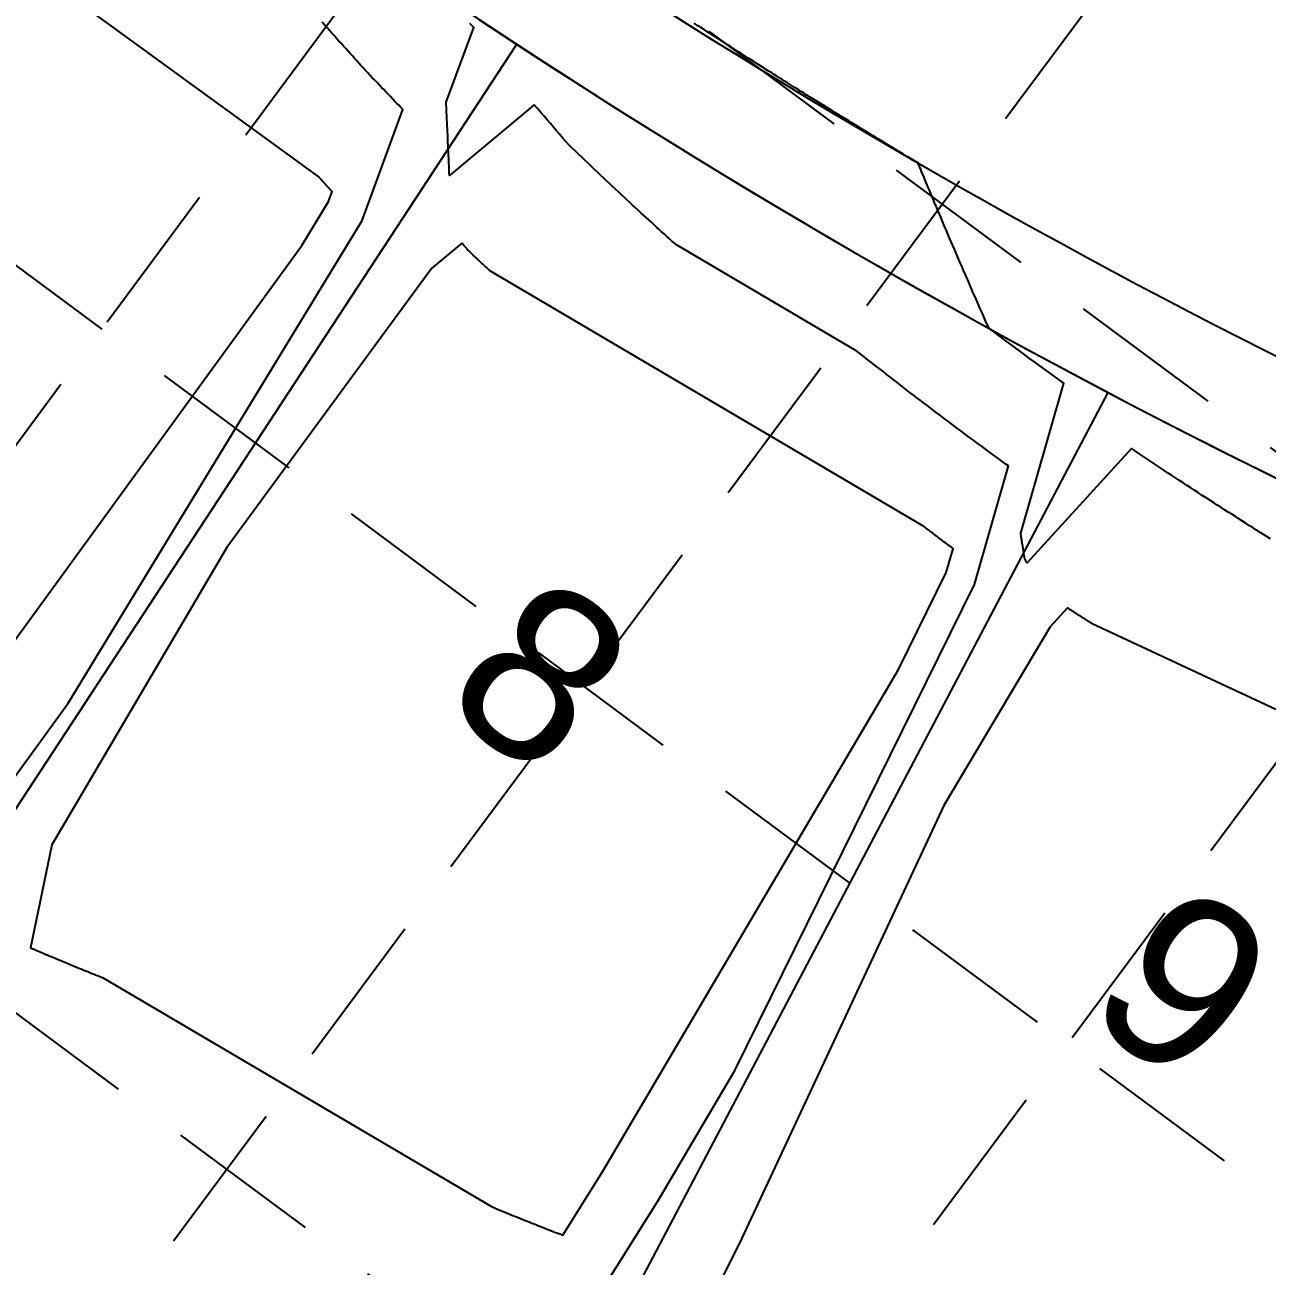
# Model space of a CAD drawing. Header units: feet. Extents: x 2260 to 6199, y 3666 to 7344.
# Drawn here: x 4179.4 to 4287.5, y 5715.5 to 5823.5 of the extents above; entities that cross this region are included whole.
import ezdxf
from ezdxf.enums import TextEntityAlignment as Align

# ---------------------------------------------------------------- set-up
doc = ezdxf.new("R2010")
doc.units = ezdxf.units.FT
doc.header["$LTSCALE"] = 40
doc.header["$MEASUREMENT"] = 0
doc.linetypes.add('HIDDEN', pattern=[0.375, 0.25, -0.125])
for name, color, linetype in [('EOP-PROP', 4, 'CONTINUOUS'), ('FLOW-ARROWS', 253, 'CONTINUOUS'), ('GRID', 254, 'HIDDEN'), ('LOT-NOS', 4, 'CONTINUOUS'), ('lots-line', 4, 'CONTINUOUS'), ('PC', 43, 'CONTINUOUS'), ('ST-ROW', 2, 'CONTINUOUS')]:
    doc.layers.add(name, color=color, linetype=linetype)
doc.styles.get("Standard").update_dxf_attribs({"font": 'ARIAL.TTF'})

msp = doc.modelspace()

# ---------------------------------------------------------------- linework, layer by layer
at = {"layer": 'EOP-PROP', "color": 7}
for radius, end in [(584.5, 265.40063), (584.5, 275.17282), (615.5, 263.30979), (615.5, 263.30979), (744, 257.9853), (744, 261.89605), (756, 245.14413), (756, 245.14413)]:
    msp.add_arc((4564.71, 6344.61), radius, 233.37652, end, dxfattribs=at)
at = {"layer": 'FLOW-ARROWS', "color": 7}
for points in [[(4202.24, 5788.96, 0, 1.67, 0), (4199.54, 5784.75, 0, 0, 0), (4192.78, 5774.17, 0, 0, 0)], [(4202.24, 5788.96, 0, 1.67, 0), (4199.54, 5784.75, 0, 0, 0), (4192.78, 5774.17, 0, 0, 0)], [(4256.67, 5758.22, 0, 1.67, 0), (4254.36, 5753.78, 0, 0, 0), (4246.73, 5739.11, 0, 0, 0)], [(4256.67, 5758.22, 0, 1.67, 0), (4254.36, 5753.78, 0, 0, 0), (4246.73, 5739.11, 0, 0, 0)]]:
    msp.add_lwpolyline(points, format="xyseb", dxfattribs=at)
at = {"layer": 'GRID', "linetype": 'HIDDEN', "ltscale": 1.35}
for p, q in [((3083.92, 6679.13), (5686.35, 4749.96)), ((3052.8, 6637.16), (5655.24, 4707.99)), ((3021.69, 6595.18), (5624.12, 4666.01)), ((4652.86, 6426.65), (3563.67, 4957.35)), ((4694.83, 6395.54), (3605.65, 4926.24)), ((4736.81, 6364.42), (3647.62, 4895.12))]:
    msp.add_line(p, q, dxfattribs=at)
at = {"layer": 'lots-line', "color": 7}
for p, q in [((4159.17, 5725.63), (4222.2, 5821.83)), ((4159.17, 5725.63), (4222.2, 5821.83)), ((4220.08, 5689.76), (4273.64, 5791.53)), ((4220.08, 5689.76), (4273.64, 5791.53))]:
    msp.add_line(p, q, dxfattribs=at)
for radius, end in [(740, 258.1275), (740, 261.89605), (760, 245.14413), (760, 245.14413)]:
    msp.add_arc((4564.71, 6344.61), radius, 233.37652, end, dxfattribs=at)
at = {"layer": 'PC', "color": 43, "flags": 128}
for points, elevation in [([(4170.82, 5759.38), (4203.5, 5804.31), (4205.82, 5808.13), (4206.15, 5809.01), (4206.13, 5809.02), (4206.11, 5809.04), (4206.1, 5809.06), (4206.08, 5809.07), (4206.06, 5809.09), (4206.05, 5809.11), (4206.03, 5809.13), (4206.01, 5809.15), (4206, 5809.16), (4205.98, 5809.18), (4205.96, 5809.2), (4205.94, 5809.22), (4205.92, 5809.24), (4205.91, 5809.26), (4205.89, 5809.28), (4205.87, 5809.3), (4205.85, 5809.32), (4205.84, 5809.33), (4205.83, 5809.34), (4205.82, 5809.36), (4205.8, 5809.37), (4205.78, 5809.39), (4205.77, 5809.41), (4205.75, 5809.43), (4205.73, 5809.45), (4205.71, 5809.47), (4205.7, 5809.49), (4205.68, 5809.51), (4205.66, 5809.53), (4205.64, 5809.55), (4205.62, 5809.57), (4205.6, 5809.59), (4205.59, 5809.61), (4205.57, 5809.63), (4205.55, 5809.65), (4205.53, 5809.68), (4205.51, 5809.7), (4205.49, 5809.72), (4205.47, 5809.74), (4205.45, 5809.77), (4205.43, 5809.79), (4205.41, 5809.81), (4205.39, 5809.84), (4205.36, 5809.86), (4205.34, 5809.89), (4205.32, 5809.91), (4205.3, 5809.94), (4205.28, 5809.96), (4205.25, 5809.99), (4205.23, 5810.01), (4205.21, 5810.04), (4205.18, 5810.07), (4205.16, 5810.09), (4205.13, 5810.12), (4205.11, 5810.15), (4205.09, 5810.18), (4205.06, 5810.21), (4205.03, 5810.24), (4205.01, 5810.27), (4204.98, 5810.3), (4167.17, 5837.8)], 553), ([(4170.82, 5759.38), (4203.5, 5804.31), (4205.82, 5808.13), (4206.15, 5809.01), (4206.13, 5809.02), (4206.11, 5809.04), (4206.1, 5809.06), (4206.08, 5809.07), (4206.06, 5809.09), (4206.05, 5809.11), (4206.03, 5809.13), (4206.01, 5809.15), (4206, 5809.16), (4205.98, 5809.18), (4205.96, 5809.2), (4205.94, 5809.22), (4205.92, 5809.24), (4205.91, 5809.26), (4205.89, 5809.28), (4205.87, 5809.3), (4205.85, 5809.32), (4205.84, 5809.33), (4205.83, 5809.34), (4205.82, 5809.36), (4205.8, 5809.37), (4205.78, 5809.39), (4205.77, 5809.41), (4205.75, 5809.43), (4205.73, 5809.45), (4205.71, 5809.47), (4205.7, 5809.49), (4205.68, 5809.51), (4205.66, 5809.53), (4205.64, 5809.55), (4205.62, 5809.57), (4205.6, 5809.59), (4205.59, 5809.61), (4205.57, 5809.63), (4205.55, 5809.65), (4205.53, 5809.68), (4205.51, 5809.7), (4205.49, 5809.72), (4205.47, 5809.74), (4205.45, 5809.77), (4205.43, 5809.79), (4205.41, 5809.81), (4205.39, 5809.84), (4205.36, 5809.86), (4205.34, 5809.89), (4205.32, 5809.91), (4205.3, 5809.94), (4205.28, 5809.96), (4205.25, 5809.99), (4205.23, 5810.01), (4205.21, 5810.04), (4205.18, 5810.07), (4205.16, 5810.09), (4205.13, 5810.12), (4205.11, 5810.15), (4205.09, 5810.18), (4205.06, 5810.21), (4205.03, 5810.24), (4205.01, 5810.27), (4204.98, 5810.3), (4167.17, 5837.8)], 553), ([(4176.65, 5755.51), (4183.19, 5764.49), (4208.75, 5806.49), (4212.3, 5816.14), (4212.12, 5816.32), (4211.94, 5816.51), (4211.76, 5816.69), (4211.58, 5816.88), (4211.4, 5817.08), (4211.21, 5817.27), (4211.02, 5817.47), (4210.83, 5817.67), (4210.64, 5817.87), (4210.44, 5818.07), (4210.25, 5818.28), (4210.05, 5818.49), (4209.85, 5818.7), (4209.64, 5818.91), (4209.44, 5819.13), (4209.23, 5819.35), (4209.02, 5819.57), (4208.87, 5819.74), (4208.83, 5819.79), (4208.65, 5819.98), (4208.47, 5820.18), (4208.29, 5820.39), (4208.1, 5820.59), (4207.91, 5820.8), (4207.72, 5821.01), (4207.53, 5821.22), (4207.34, 5821.44), (4207.14, 5821.66), (4206.95, 5821.88), (4206.74, 5822.1), (4206.54, 5822.33), (4206.34, 5822.56), (4206.13, 5822.79), (4205.92, 5823.02), (4205.71, 5823.26), (4205.49, 5823.5), (4205.28, 5823.75)], 552), ([(4176.65, 5755.51), (4183.19, 5764.49), (4208.75, 5806.49), (4212.3, 5816.14), (4212.12, 5816.32), (4211.94, 5816.51), (4211.76, 5816.69), (4211.58, 5816.88), (4211.4, 5817.08), (4211.21, 5817.27), (4211.02, 5817.47), (4210.83, 5817.67), (4210.64, 5817.87), (4210.44, 5818.07), (4210.25, 5818.28), (4210.05, 5818.49), (4209.85, 5818.7), (4209.64, 5818.91), (4209.44, 5819.13), (4209.23, 5819.35), (4209.02, 5819.57), (4208.87, 5819.74), (4208.83, 5819.79), (4208.65, 5819.98), (4208.47, 5820.18), (4208.29, 5820.39), (4208.1, 5820.59), (4207.91, 5820.8), (4207.72, 5821.01), (4207.53, 5821.22), (4207.34, 5821.44), (4207.14, 5821.66), (4206.95, 5821.88), (4206.74, 5822.1), (4206.54, 5822.33), (4206.34, 5822.56), (4206.13, 5822.79), (4205.92, 5823.02), (4205.71, 5823.26), (4205.49, 5823.5), (4205.28, 5823.75)], 552), ([(4217.03, 5693.39), (4234.5, 5721.24), (4241.16, 5732.55), (4262, 5774.83), (4264.97, 5785.14), (4264.74, 5785.3), (4264.5, 5785.47), (4264.27, 5785.64), (4264.03, 5785.81), (4263.8, 5785.99), (4263.56, 5786.16), (4263.32, 5786.34), (4263.08, 5786.52), (4262.83, 5786.7), (4262.59, 5786.88), (4262.34, 5787.06), (4262.09, 5787.24), (4261.84, 5787.43), (4261.59, 5787.62), (4261.34, 5787.8), (4261.08, 5787.99), (4260.82, 5788.19), (4260.56, 5788.38), (4260.3, 5788.58), (4260.04, 5788.77), (4259.77, 5788.97), (4259.5, 5789.17), (4259.24, 5789.38), (4258.96, 5789.58), (4258.69, 5789.79), (4258.42, 5790), (4258.14, 5790.21), (4257.86, 5790.42), (4257.58, 5790.63), (4257.29, 5790.85), (4257.01, 5791.07), (4256.72, 5791.29), (4256.43, 5791.51), (4256.14, 5791.74), (4255.84, 5791.96), (4255.55, 5792.19), (4255.25, 5792.42), (4254.95, 5792.65), (4254.64, 5792.89), (4254.33, 5793.13), (4254.03, 5793.37), (4253.71, 5793.61), (4253.4, 5793.85), (4253.08, 5794.1), (4252.77, 5794.35), (4252.44, 5794.6), (4252.12, 5794.85), (4251.79, 5795.11), (4236.09, 5804.36), (4235.88, 5804.54), (4235.67, 5804.73), (4235.45, 5804.93), (4235.24, 5805.12), (4235.02, 5805.32), (4234.8, 5805.51), (4234.58, 5805.71), (4234.36, 5805.92), (4234.14, 5806.12), (4233.91, 5806.33), (4233.68, 5806.54), (4233.45, 5806.75), (4233.22, 5806.96), (4232.99, 5807.17), (4232.75, 5807.39), (4232.51, 5807.61), (4232.27, 5807.83), (4232.03, 5808.06), (4231.79, 5808.28), (4231.54, 5808.51), (4231.29, 5808.75), (4231.04, 5808.98), (4230.79, 5809.22), (4230.53, 5809.46), (4230.28, 5809.7), (4230.02, 5809.94), (4229.75, 5810.19), (4229.49, 5810.44), (4229.22, 5810.69), (4228.95, 5810.95), (4228.68, 5811.21), (4228.41, 5811.47), (4228.13, 5811.73), (4227.85, 5812), (4227.57, 5812.27), (4227.28, 5812.55), (4226.99, 5812.82), (4226.7, 5813.1), (4226.7, 5813.11), (4226.45, 5813.4), (4226.19, 5813.69), (4225.93, 5813.99), (4225.67, 5814.3), (4225.4, 5814.6), (4225.13, 5814.92), (4224.86, 5815.24), (4224.58, 5815.56), (4224.3, 5815.89), (4224.01, 5816.22), (4223.73, 5816.56), (4216.36, 5810.4), (4216.34, 5810.65), (4216.33, 5810.92), (4216.32, 5811.21), (4216.3, 5811.51), (4216.29, 5811.84), (4216.27, 5812.18), (4216.26, 5812.55), (4216.25, 5812.75), (4216.24, 5812.95), (4216.22, 5813.37), (4216.2, 5813.83), (4216.18, 5814.33), (4216.15, 5814.87), (4216.13, 5815.45), (4216.1, 5816.09), (4216.07, 5816.79), (4218.46, 5823.27), (4218.12, 5823.62)], 551), ([(4217.03, 5693.39), (4234.5, 5721.24), (4241.16, 5732.55), (4262, 5774.83), (4264.97, 5785.14), (4264.74, 5785.3), (4264.5, 5785.47), (4264.27, 5785.64), (4264.03, 5785.81), (4263.8, 5785.99), (4263.56, 5786.16), (4263.32, 5786.34), (4263.08, 5786.52), (4262.83, 5786.7), (4262.59, 5786.88), (4262.34, 5787.06), (4262.09, 5787.24), (4261.84, 5787.43), (4261.59, 5787.62), (4261.34, 5787.8), (4261.08, 5787.99), (4260.82, 5788.19), (4260.56, 5788.38), (4260.3, 5788.58), (4260.04, 5788.77), (4259.77, 5788.97), (4259.5, 5789.17), (4259.24, 5789.38), (4258.96, 5789.58), (4258.69, 5789.79), (4258.42, 5790), (4258.14, 5790.21), (4257.86, 5790.42), (4257.58, 5790.63), (4257.29, 5790.85), (4257.01, 5791.07), (4256.72, 5791.29), (4256.43, 5791.51), (4256.14, 5791.74), (4255.84, 5791.96), (4255.55, 5792.19), (4255.25, 5792.42), (4254.95, 5792.65), (4254.64, 5792.89), (4254.33, 5793.13), (4254.03, 5793.37), (4253.71, 5793.61), (4253.4, 5793.85), (4253.08, 5794.1), (4252.77, 5794.35), (4252.44, 5794.6), (4252.12, 5794.85), (4251.79, 5795.11), (4236.09, 5804.36), (4235.88, 5804.54), (4235.67, 5804.73), (4235.45, 5804.93), (4235.24, 5805.12), (4235.02, 5805.32), (4234.8, 5805.51), (4234.58, 5805.71), (4234.36, 5805.92), (4234.14, 5806.12), (4233.91, 5806.33), (4233.68, 5806.54), (4233.45, 5806.75), (4233.22, 5806.96), (4232.99, 5807.17), (4232.75, 5807.39), (4232.51, 5807.61), (4232.27, 5807.83), (4232.03, 5808.06), (4231.79, 5808.28), (4231.54, 5808.51), (4231.29, 5808.75), (4231.04, 5808.98), (4230.79, 5809.22), (4230.53, 5809.46), (4230.28, 5809.7), (4230.02, 5809.94), (4229.75, 5810.19), (4229.49, 5810.44), (4229.22, 5810.69), (4228.95, 5810.95), (4228.68, 5811.21), (4228.41, 5811.47), (4228.13, 5811.73), (4227.85, 5812), (4227.57, 5812.27), (4227.28, 5812.55), (4226.99, 5812.82), (4226.7, 5813.1), (4226.7, 5813.11), (4226.45, 5813.4), (4226.19, 5813.69), (4225.93, 5813.99), (4225.67, 5814.3), (4225.4, 5814.6), (4225.13, 5814.92), (4224.86, 5815.24), (4224.58, 5815.56), (4224.3, 5815.89), (4224.01, 5816.22), (4223.73, 5816.56), (4216.36, 5810.4), (4216.34, 5810.65), (4216.33, 5810.92), (4216.32, 5811.21), (4216.3, 5811.51), (4216.29, 5811.84), (4216.27, 5812.18), (4216.26, 5812.55), (4216.25, 5812.75), (4216.24, 5812.95), (4216.22, 5813.37), (4216.2, 5813.83), (4216.18, 5814.33), (4216.15, 5814.87), (4216.13, 5815.45), (4216.1, 5816.09), (4216.07, 5816.79), (4218.46, 5823.27), (4218.12, 5823.62)], 551), ([(4287.75, 5778.79), (4287.46, 5778.98), (4287.16, 5779.17), (4286.85, 5779.36), (4286.55, 5779.55), (4286.24, 5779.75), (4285.94, 5779.94), (4285.63, 5780.13), (4285.32, 5780.33), (4285.01, 5780.53), (4284.7, 5780.73), (4284.39, 5780.93), (4284.07, 5781.13), (4283.75, 5781.33), (4283.44, 5781.54), (4283.12, 5781.74), (4282.79, 5781.95), (4282.47, 5782.16), (4282.15, 5782.37), (4281.82, 5782.58), (4281.49, 5782.79), (4281.16, 5783.01), (4280.83, 5783.22), (4280.5, 5783.44), (4280.17, 5783.66), (4279.83, 5783.88), (4279.49, 5784.1), (4279.15, 5784.33), (4278.81, 5784.55), (4278.47, 5784.78), (4278.12, 5785.01), (4277.78, 5785.23), (4277.43, 5785.47), (4277.08, 5785.7), (4276.73, 5785.93), (4276.38, 5786.17), (4276.02, 5786.41), (4275.66, 5786.65), (4266.59, 5776.7), (4266.54, 5776.78), (4266.49, 5776.87), (4266.44, 5776.96), (4266.39, 5777.04), (4266.36, 5777.19), (4266.34, 5777.36), (4266.31, 5777.54), (4266.3, 5777.59), (4266.28, 5777.74), (4266.25, 5777.94), (4266.21, 5778.17), (4266.17, 5778.42), (4266.13, 5778.68), (4266.08, 5778.97), (4266.03, 5779.29), (4269.78, 5792.33), (4269.37, 5792.63), (4268.95, 5792.94), (4268.53, 5793.24), (4268.1, 5793.55), (4267.68, 5793.86), (4267.25, 5794.18), (4266.81, 5794.49), (4266.38, 5794.81), (4265.94, 5795.14), (4265.5, 5795.46), (4265.05, 5795.79), (4264.61, 5796.12), (4264.16, 5796.46), (4263.7, 5796.79), (4263.28, 5797.11), (4263.26, 5797.15), (4263.26, 5797.15), (4263.26, 5797.16), (4262.98, 5797.77), (4262.73, 5798.34), (4262.7, 5798.4), (4262.68, 5798.45), (4262.43, 5799.02), (4262.39, 5799.1), (4262.16, 5799.64), (4261.94, 5800.13), (4261.88, 5800.26), (4261.82, 5800.4), (4261.61, 5800.88), (4261.42, 5801.32), (4261.34, 5801.51), (4261.25, 5801.7), (4261.07, 5802.13), (4260.9, 5802.52), (4260.8, 5802.75), (4260.69, 5803), (4260.53, 5803.37), (4260.41, 5803.65), (4260.26, 5803.99), (4260.13, 5804.3), (4259.99, 5804.62), (4259.85, 5804.96), (4259.73, 5805.24), (4259.57, 5805.61), (4259.46, 5805.86), (4259.36, 5806.1), (4259.2, 5806.48), (4259.02, 5806.91), (4258.93, 5807.11), (4258.86, 5807.29), (4258.67, 5807.73), (4258.6, 5807.89), (4258.41, 5808.35), (4258.35, 5808.48), (4258.15, 5808.97), (4257.92, 5809.51), (4257.89, 5809.6), (4257.85, 5809.68), (4257.63, 5810.22), (4257.38, 5810.81), (4257.37, 5810.84), (4257.36, 5810.87), (4257.11, 5811.46), (4257.11, 5811.47), (4257.1, 5811.5), (4256.67, 5811.75), (4256.66, 5811.76), (4256.22, 5812.02), (4256.21, 5812.03), (4256.19, 5812.04), (4255.75, 5812.31), (4255.32, 5812.56), (4255.29, 5812.58), (4255.26, 5812.6), (4254.83, 5812.86), (4254.42, 5813.11), (4254.38, 5813.14), (4254.33, 5813.16), (4253.92, 5813.41), (4253.86, 5813.45), (4253.46, 5813.69), (4253.4, 5813.73), (4253.01, 5813.97), (4252.63, 5814.2), (4252.55, 5814.25), (4252.47, 5814.29), (4252.09, 5814.52), (4252.01, 5814.58), (4251.64, 5814.8), (4251.28, 5815.02), (4251.18, 5815.08), (4251.08, 5815.15), (4250.73, 5815.36), (4250.39, 5815.57), (4250.27, 5815.64), (4250.15, 5815.72), (4249.82, 5815.92), (4249.69, 5816), (4249.36, 5816.2), (4249.23, 5816.29), (4248.91, 5816.48), (4248.77, 5816.57), (4248.46, 5816.77), (4248.15, 5816.95), (4248, 5817.05), (4247.71, 5817.23), (4247.55, 5817.33), (4247.38, 5817.43), (4247.1, 5817.61), (4246.92, 5817.72), (4246.64, 5817.9), (4246.37, 5818.07), (4246.19, 5818.18), (4245.93, 5818.35), (4245.74, 5818.46), (4245.48, 5818.62), (4245.29, 5818.75), (4245.08, 5818.88), (4244.83, 5819.03), (4244.59, 5819.18), (4244.38, 5819.32), (4244.16, 5819.46), (4243.93, 5819.6), (4243.71, 5819.75), (4243.48, 5819.89), (4243.26, 5820.03), (4243.03, 5820.18), (4242.82, 5820.31), (4242.58, 5820.46), (4242.33, 5820.62), (4242.13, 5820.75), (4241.87, 5820.92), (4241.68, 5821.04), (4241.49, 5821.16), (4241.23, 5821.33), (4240.96, 5821.5), (4240.78, 5821.61), (4240.5, 5821.79), (4240.33, 5821.9), (4240.04, 5822.09), (4239.88, 5822.19), (4239.73, 5822.29), (4239.43, 5822.48), (4239.28, 5822.58), (4238.98, 5822.77), (4238.67, 5822.97), (4238.54, 5823.06), (4238.22, 5823.27), (4238.09, 5823.35), (4237.96, 5823.43), (4237.64, 5823.64)], 550), ([(4287.75, 5778.79), (4287.46, 5778.98), (4287.16, 5779.17), (4286.85, 5779.36), (4286.55, 5779.55), (4286.24, 5779.75), (4285.94, 5779.94), (4285.63, 5780.13), (4285.32, 5780.33), (4285.01, 5780.53), (4284.7, 5780.73), (4284.39, 5780.93), (4284.07, 5781.13), (4283.75, 5781.33), (4283.44, 5781.54), (4283.12, 5781.74), (4282.79, 5781.95), (4282.47, 5782.16), (4282.15, 5782.37), (4281.82, 5782.58), (4281.49, 5782.79), (4281.16, 5783.01), (4280.83, 5783.22), (4280.5, 5783.44), (4280.17, 5783.66), (4279.83, 5783.88), (4279.49, 5784.1), (4279.15, 5784.33), (4278.81, 5784.55), (4278.47, 5784.78), (4278.12, 5785.01), (4277.78, 5785.23), (4277.43, 5785.47), (4277.08, 5785.7), (4276.73, 5785.93), (4276.38, 5786.17), (4276.02, 5786.41), (4275.66, 5786.65), (4266.59, 5776.7), (4266.54, 5776.78), (4266.49, 5776.87), (4266.44, 5776.96), (4266.39, 5777.04), (4266.36, 5777.19), (4266.34, 5777.36), (4266.31, 5777.54), (4266.3, 5777.59), (4266.28, 5777.74), (4266.25, 5777.94), (4266.21, 5778.17), (4266.17, 5778.42), (4266.13, 5778.68), (4266.08, 5778.97), (4266.03, 5779.29), (4269.78, 5792.33), (4269.37, 5792.63), (4268.95, 5792.94), (4268.53, 5793.24), (4268.1, 5793.55), (4267.68, 5793.86), (4267.25, 5794.18), (4266.81, 5794.49), (4266.38, 5794.81), (4265.94, 5795.14), (4265.5, 5795.46), (4265.05, 5795.79), (4264.61, 5796.12), (4264.16, 5796.46), (4263.7, 5796.79), (4263.28, 5797.11), (4263.26, 5797.15), (4263.26, 5797.15), (4263.26, 5797.16), (4262.98, 5797.77), (4262.73, 5798.34), (4262.7, 5798.4), (4262.68, 5798.45), (4262.43, 5799.02), (4262.39, 5799.1), (4262.16, 5799.64), (4261.94, 5800.13), (4261.88, 5800.26), (4261.82, 5800.4), (4261.61, 5800.88), (4261.42, 5801.32), (4261.34, 5801.51), (4261.25, 5801.7), (4261.07, 5802.13), (4260.9, 5802.52), (4260.8, 5802.75), (4260.69, 5803), (4260.53, 5803.37), (4260.41, 5803.65), (4260.26, 5803.99), (4260.13, 5804.3), (4259.99, 5804.62), (4259.85, 5804.96), (4259.73, 5805.24), (4259.57, 5805.61), (4259.46, 5805.86), (4259.36, 5806.1), (4259.2, 5806.48), (4259.02, 5806.91), (4258.93, 5807.11), (4258.86, 5807.29), (4258.67, 5807.73), (4258.6, 5807.89), (4258.41, 5808.35), (4258.35, 5808.48), (4258.15, 5808.97), (4257.92, 5809.51), (4257.89, 5809.6), (4257.85, 5809.68), (4257.63, 5810.22), (4257.38, 5810.81), (4257.37, 5810.84), (4257.36, 5810.87), (4257.11, 5811.46), (4257.11, 5811.47), (4257.1, 5811.5), (4256.67, 5811.75), (4256.66, 5811.76), (4256.22, 5812.02), (4256.21, 5812.03), (4256.19, 5812.04), (4255.75, 5812.31), (4255.32, 5812.56), (4255.29, 5812.58), (4255.26, 5812.6), (4254.83, 5812.86), (4254.42, 5813.11), (4254.38, 5813.14), (4254.33, 5813.16), (4253.92, 5813.41), (4253.86, 5813.45), (4253.46, 5813.69), (4253.4, 5813.73), (4253.01, 5813.97), (4252.63, 5814.2), (4252.55, 5814.25), (4252.47, 5814.29), (4252.09, 5814.52), (4252.01, 5814.58), (4251.64, 5814.8), (4251.28, 5815.02), (4251.18, 5815.08), (4251.08, 5815.15), (4250.73, 5815.36), (4250.39, 5815.57), (4250.27, 5815.64), (4250.15, 5815.72), (4249.82, 5815.92), (4249.69, 5816), (4249.36, 5816.2), (4249.23, 5816.29), (4248.91, 5816.48), (4248.77, 5816.57), (4248.46, 5816.77), (4248.15, 5816.95), (4248, 5817.05), (4247.71, 5817.23), (4247.55, 5817.33), (4247.38, 5817.43), (4247.1, 5817.61), (4246.92, 5817.72), (4246.64, 5817.9), (4246.37, 5818.07), (4246.19, 5818.18), (4245.93, 5818.35), (4245.74, 5818.46), (4245.48, 5818.62), (4245.29, 5818.75), (4245.08, 5818.88), (4244.83, 5819.03), (4244.59, 5819.18), (4244.38, 5819.32), (4244.16, 5819.46), (4243.93, 5819.6), (4243.71, 5819.75), (4243.48, 5819.89), (4243.26, 5820.03), (4243.03, 5820.18), (4242.82, 5820.31), (4242.58, 5820.46), (4242.33, 5820.62), (4242.13, 5820.75), (4241.87, 5820.92), (4241.68, 5821.04), (4241.49, 5821.16), (4241.23, 5821.33), (4240.96, 5821.5), (4240.78, 5821.61), (4240.5, 5821.79), (4240.33, 5821.9), (4240.04, 5822.09), (4239.88, 5822.19), (4239.73, 5822.29), (4239.43, 5822.48), (4239.28, 5822.58), (4238.98, 5822.77), (4238.67, 5822.97), (4238.54, 5823.06), (4238.22, 5823.27), (4238.09, 5823.35), (4237.96, 5823.43), (4237.64, 5823.64)], 550), ([(4181.76, 5752.18), (4179.92, 5743.23), (4180.16, 5743.13), (4180.29, 5743.07), (4180.52, 5742.97), (4180.75, 5742.88), (4180.97, 5742.78), (4181.19, 5742.68), (4181.41, 5742.59), (4181.63, 5742.5), (4181.85, 5742.41), (4182.06, 5742.31), (4182.27, 5742.22), (4182.48, 5742.14), (4182.69, 5742.05), (4182.9, 5741.96), (4183.11, 5741.88), (4183.31, 5741.79), (4183.51, 5741.71), (4183.71, 5741.63), (4183.91, 5741.55), (4184.11, 5741.46), (4184.31, 5741.39), (4184.5, 5741.31), (4184.69, 5741.23), (4184.89, 5741.15), (4185.08, 5741.08), (4185.26, 5741), (4185.45, 5740.93), (4185.64, 5740.85), (4185.82, 5740.78), (4186, 5740.71), (4186.19, 5740.64), (4220.02, 5720.72), (4220.24, 5720.62), (4220.45, 5720.53), (4220.67, 5720.44), (4220.88, 5720.35), (4221.1, 5720.26), (4221.31, 5720.18), (4221.51, 5720.09), (4221.72, 5720), (4221.93, 5719.92), (4222.13, 5719.84), (4222.33, 5719.75), (4222.54, 5719.67), (4222.74, 5719.59), (4222.93, 5719.51), (4223.13, 5719.43), (4223.33, 5719.35), (4223.52, 5719.28), (4223.71, 5719.2), (4223.91, 5719.12), (4224.1, 5719.05), (4224.21, 5719), (4224.4, 5718.93), (4224.58, 5718.86), (4224.77, 5718.78), (4224.95, 5718.71), (4225.14, 5718.64), (4225.32, 5718.57), (4225.5, 5718.5), (4225.68, 5718.43), (4225.85, 5718.37), (4226.03, 5718.3), (4226.21, 5718.23), (4229.7, 5723.8), (4255.39, 5767.42), (4259.56, 5775.88), (4260.15, 5777.94), (4260.11, 5777.98), (4260.06, 5778.01), (4260.01, 5778.04), (4259.97, 5778.08), (4259.92, 5778.11), (4259.87, 5778.15), (4259.82, 5778.18), (4259.77, 5778.22), (4259.73, 5778.25), (4259.68, 5778.29), (4259.63, 5778.33), (4259.58, 5778.36), (4259.53, 5778.4), (4259.48, 5778.44), (4259.43, 5778.48), (4259.38, 5778.51), (4259.32, 5778.55), (4259.27, 5778.59), (4259.22, 5778.63), (4259.17, 5778.67), (4259.11, 5778.71), (4259.06, 5778.75), (4259.01, 5778.79), (4258.95, 5778.83), (4258.9, 5778.87), (4258.84, 5778.91), (4258.79, 5778.96), (4258.73, 5779), (4258.67, 5779.04), (4258.62, 5779.08), (4258.56, 5779.13), (4258.5, 5779.17), (4258.45, 5779.22), (4258.39, 5779.26), (4258.33, 5779.31), (4258.27, 5779.35), (4258.21, 5779.4), (4258.15, 5779.45), (4258.09, 5779.49), (4258.03, 5779.54), (4257.96, 5779.59), (4257.9, 5779.64), (4257.84, 5779.68), (4257.78, 5779.73), (4257.71, 5779.78), (4257.65, 5779.83), (4257.58, 5779.88), (4257.52, 5779.94), (4219.91, 5802.08), (4219.87, 5802.12), (4219.83, 5802.16), (4219.78, 5802.2), (4219.74, 5802.24), (4219.7, 5802.28), (4219.65, 5802.32), (4219.61, 5802.36), (4219.56, 5802.4), (4219.52, 5802.44), (4219.47, 5802.48), (4219.43, 5802.52), (4219.38, 5802.56), (4219.34, 5802.6), (4219.29, 5802.65), (4219.24, 5802.69), (4219.19, 5802.73), (4219.15, 5802.78), (4219.1, 5802.82), (4219.05, 5802.87), (4219, 5802.92), (4218.95, 5802.96), (4218.9, 5803.01), (4218.85, 5803.06), (4218.8, 5803.1), (4218.75, 5803.15), (4218.7, 5803.2), (4218.64, 5803.25), (4218.59, 5803.3), (4218.54, 5803.35), (4218.48, 5803.4), (4218.43, 5803.45), (4218.37, 5803.51), (4218.32, 5803.56), (4218.26, 5803.61), (4218.21, 5803.67), (4218.15, 5803.72), (4218.09, 5803.78), (4218.03, 5803.83), (4218.03, 5803.83), (4217.98, 5803.89), (4217.93, 5803.95), (4217.88, 5804.01), (4217.83, 5804.07), (4217.77, 5804.13), (4217.72, 5804.2), (4217.66, 5804.26), (4217.61, 5804.32), (4217.55, 5804.39), (4217.5, 5804.46), (4217.44, 5804.53), (4214.81, 5802.33), (4196.99, 5778.03), (4181.76, 5752.18)], 552), ([(4181.76, 5752.18), (4179.92, 5743.23), (4180.16, 5743.13), (4180.29, 5743.07), (4180.52, 5742.97), (4180.75, 5742.88), (4180.97, 5742.78), (4181.19, 5742.68), (4181.41, 5742.59), (4181.63, 5742.5), (4181.85, 5742.41), (4182.06, 5742.31), (4182.27, 5742.22), (4182.48, 5742.14), (4182.69, 5742.05), (4182.9, 5741.96), (4183.11, 5741.88), (4183.31, 5741.79), (4183.51, 5741.71), (4183.71, 5741.63), (4183.91, 5741.55), (4184.11, 5741.46), (4184.31, 5741.39), (4184.5, 5741.31), (4184.69, 5741.23), (4184.89, 5741.15), (4185.08, 5741.08), (4185.26, 5741), (4185.45, 5740.93), (4185.64, 5740.85), (4185.82, 5740.78), (4186, 5740.71), (4186.19, 5740.64), (4220.02, 5720.72), (4220.24, 5720.62), (4220.45, 5720.53), (4220.67, 5720.44), (4220.88, 5720.35), (4221.1, 5720.26), (4221.31, 5720.18), (4221.51, 5720.09), (4221.72, 5720), (4221.93, 5719.92), (4222.13, 5719.84), (4222.33, 5719.75), (4222.54, 5719.67), (4222.74, 5719.59), (4222.93, 5719.51), (4223.13, 5719.43), (4223.33, 5719.35), (4223.52, 5719.28), (4223.71, 5719.2), (4223.91, 5719.12), (4224.1, 5719.05), (4224.21, 5719), (4224.4, 5718.93), (4224.58, 5718.86), (4224.77, 5718.78), (4224.95, 5718.71), (4225.14, 5718.64), (4225.32, 5718.57), (4225.5, 5718.5), (4225.68, 5718.43), (4225.85, 5718.37), (4226.03, 5718.3), (4226.21, 5718.23), (4229.7, 5723.8), (4255.39, 5767.42), (4259.56, 5775.88), (4260.15, 5777.94), (4260.11, 5777.98), (4260.06, 5778.01), (4260.01, 5778.04), (4259.97, 5778.08), (4259.92, 5778.11), (4259.87, 5778.15), (4259.82, 5778.18), (4259.77, 5778.22), (4259.73, 5778.25), (4259.68, 5778.29), (4259.63, 5778.33), (4259.58, 5778.36), (4259.53, 5778.4), (4259.48, 5778.44), (4259.43, 5778.48), (4259.38, 5778.51), (4259.32, 5778.55), (4259.27, 5778.59), (4259.22, 5778.63), (4259.17, 5778.67), (4259.11, 5778.71), (4259.06, 5778.75), (4259.01, 5778.79), (4258.95, 5778.83), (4258.9, 5778.87), (4258.84, 5778.91), (4258.79, 5778.96), (4258.73, 5779), (4258.67, 5779.04), (4258.62, 5779.08), (4258.56, 5779.13), (4258.5, 5779.17), (4258.45, 5779.22), (4258.39, 5779.26), (4258.33, 5779.31), (4258.27, 5779.35), (4258.21, 5779.4), (4258.15, 5779.45), (4258.09, 5779.49), (4258.03, 5779.54), (4257.96, 5779.59), (4257.9, 5779.64), (4257.84, 5779.68), (4257.78, 5779.73), (4257.71, 5779.78), (4257.65, 5779.83), (4257.58, 5779.88), (4257.52, 5779.94), (4219.91, 5802.08), (4219.87, 5802.12), (4219.83, 5802.16), (4219.78, 5802.2), (4219.74, 5802.24), (4219.7, 5802.28), (4219.65, 5802.32), (4219.61, 5802.36), (4219.56, 5802.4), (4219.52, 5802.44), (4219.47, 5802.48), (4219.43, 5802.52), (4219.38, 5802.56), (4219.34, 5802.6), (4219.29, 5802.65), (4219.24, 5802.69), (4219.19, 5802.73), (4219.15, 5802.78), (4219.1, 5802.82), (4219.05, 5802.87), (4219, 5802.92), (4218.95, 5802.96), (4218.9, 5803.01), (4218.85, 5803.06), (4218.8, 5803.1), (4218.75, 5803.15), (4218.7, 5803.2), (4218.64, 5803.25), (4218.59, 5803.3), (4218.54, 5803.35), (4218.48, 5803.4), (4218.43, 5803.45), (4218.37, 5803.51), (4218.32, 5803.56), (4218.26, 5803.61), (4218.21, 5803.67), (4218.15, 5803.72), (4218.09, 5803.78), (4218.03, 5803.83), (4218.03, 5803.83), (4217.98, 5803.89), (4217.93, 5803.95), (4217.88, 5804.01), (4217.83, 5804.07), (4217.77, 5804.13), (4217.72, 5804.2), (4217.66, 5804.26), (4217.61, 5804.32), (4217.55, 5804.39), (4217.5, 5804.46), (4217.44, 5804.53), (4214.81, 5802.33), (4196.99, 5778.03), (4181.76, 5752.18)], 552), ([(4270.48, 5772.54), (4270.43, 5772.57), (4270.39, 5772.6), (4270.34, 5772.63), (4270.29, 5772.66), (4270.25, 5772.69), (4270.2, 5772.72), (4270.16, 5772.76), (4270.11, 5772.79), (4268.6, 5771.13), (4259.35, 5755.6), (4241.58, 5717.54), (4232.67, 5699.82)], 551), ([(4270.48, 5772.54), (4270.43, 5772.57), (4270.39, 5772.6), (4270.34, 5772.63), (4270.29, 5772.66), (4270.25, 5772.69), (4270.2, 5772.72), (4270.16, 5772.76), (4270.11, 5772.79), (4268.6, 5771.13), (4259.35, 5755.6), (4241.58, 5717.54), (4232.67, 5699.82)], 551), ([(4313.26, 5752.28), (4272.25, 5771.41), (4272.21, 5771.44), (4272.18, 5771.46), (4272.14, 5771.48), (4272.1, 5771.5), (4272.07, 5771.53), (4272.03, 5771.55), (4271.99, 5771.57), (4271.95, 5771.6), (4271.92, 5771.62), (4271.88, 5771.64), (4271.84, 5771.67), (4271.8, 5771.69), (4271.76, 5771.71), (4271.73, 5771.74), (4271.69, 5771.76), (4271.65, 5771.79), (4271.61, 5771.81), (4271.57, 5771.84), (4271.53, 5771.86), (4271.49, 5771.89), (4271.45, 5771.91), (4271.41, 5771.94), (4271.37, 5771.96), (4271.33, 5771.99), (4271.29, 5772.01), (4271.25, 5772.04), (4271.21, 5772.07), (4271.16, 5772.09), (4271.12, 5772.12), (4271.08, 5772.15), (4271.04, 5772.17), (4271, 5772.2), (4270.96, 5772.23), (4270.91, 5772.26), (4270.87, 5772.28), (4270.83, 5772.31), (4270.78, 5772.34), (4270.74, 5772.37), (4270.7, 5772.4), (4270.65, 5772.43), (4270.61, 5772.46), (4270.56, 5772.48), (4270.52, 5772.51), (4270.48, 5772.54)], 551), ([(4313.26, 5752.28), (4272.25, 5771.41), (4272.21, 5771.44), (4272.18, 5771.46), (4272.14, 5771.48), (4272.1, 5771.5), (4272.07, 5771.53), (4272.03, 5771.55), (4271.99, 5771.57), (4271.95, 5771.6), (4271.92, 5771.62), (4271.88, 5771.64), (4271.84, 5771.67), (4271.8, 5771.69), (4271.76, 5771.71), (4271.73, 5771.74), (4271.69, 5771.76), (4271.65, 5771.79), (4271.61, 5771.81), (4271.57, 5771.84), (4271.53, 5771.86), (4271.49, 5771.89), (4271.45, 5771.91), (4271.41, 5771.94), (4271.37, 5771.96), (4271.33, 5771.99), (4271.29, 5772.01), (4271.25, 5772.04), (4271.21, 5772.07), (4271.16, 5772.09), (4271.12, 5772.12), (4271.08, 5772.15), (4271.04, 5772.17), (4271, 5772.2), (4270.96, 5772.23), (4270.91, 5772.26), (4270.87, 5772.28), (4270.83, 5772.31), (4270.78, 5772.34), (4270.74, 5772.37), (4270.7, 5772.4), (4270.65, 5772.43), (4270.61, 5772.46), (4270.56, 5772.48), (4270.52, 5772.51), (4270.48, 5772.54)], 551)]:
    msp.add_lwpolyline(points, dxfattribs=dict(at, elevation=elevation))
at = {"layer": 'ST-ROW', "color": 7}
for radius, end in [(575, 265.99559), (575, 275.17282), (625, 263.103), (625, 264.03243)]:
    msp.add_arc((4564.71, 6344.61), radius, 233.37652, end, dxfattribs=at)

# ---------------------------------------------------------------- texts
at = {"layer": 'LOT-NOS', "color": 7}
for s, p in [('8', (4224.37, 5767.01)), ('8', (4224.37, 5767.01)), ('9', (4280.24, 5740.14)), ('9', (4280.24, 5740.14))]:
    msp.add_text(s, height=15, rotation=323.3354, dxfattribs=at).set_placement(p, align=Align.MIDDLE_CENTER)

doc.saveas('drawing.dxf')
